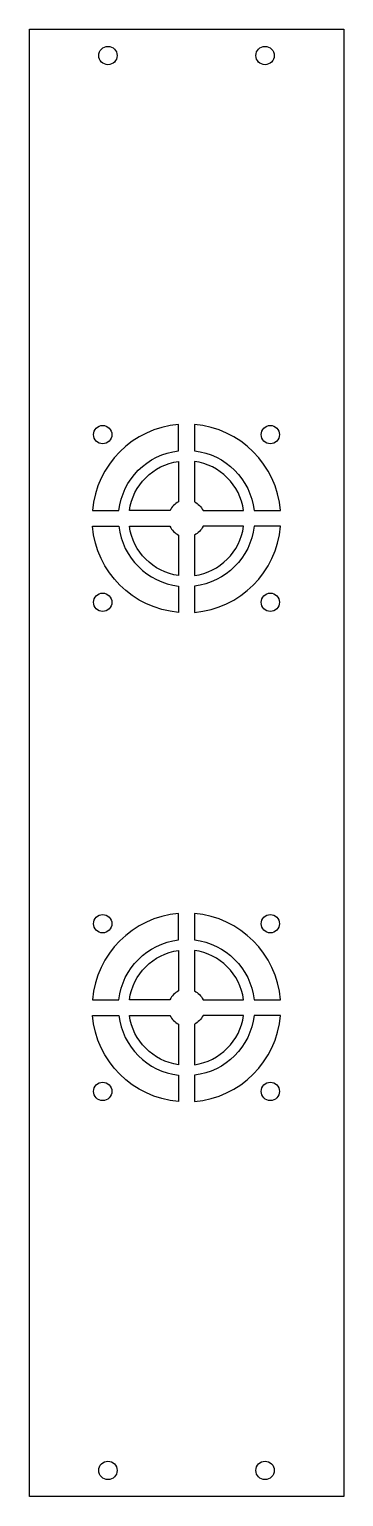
# Model space of a CAD drawing. Header units: millimetres. Extents: x -95 to -35, y -127 to 153.
import ezdxf

# ---------------------------------------------------------------- set-up
doc = ezdxf.new("R2010")
doc.units = ezdxf.units.MM
doc.layers.get('0').update_dxf_attribs({"linetype": 'CONTINUOUS'})

msp = doc.modelspace()

# ---------------------------------------------------------------- linework, layer by layer
msp.add_lwpolyline([(-94.69, 153.14), (-34.69, 153.14), (-34.69, -126.86), (-94.69, -126.86)], close=True)
for points in [[(-82.63, 61.3), (-77.61, 61.3, -0.347984), (-66.19, 72.72), (-66.19, 77.74, 0.366144)], [(-51.78, 61.3), (-46.75, 61.3, 0.366144), (-63.19, 77.74), (-63.19, 72.72, -0.347984)], [(-75.59, 61.3, -0.336173), (-66.19, 70.7), (-66.19, 62.97, 0.172937), (-67.85, 61.3)], [(-61.53, 61.3), (-53.79, 61.3, 0.336173), (-63.19, 70.7), (-63.19, 62.97, -0.172937)], [(-66.19, 41.87, -0.366144), (-82.63, 58.3), (-77.61, 58.3, 0.347984), (-66.19, 46.89)], [(-66.19, 48.91, -0.336173), (-75.59, 58.3), (-67.85, 58.3, 0.172937), (-66.19, 56.64)], [(-63.19, 56.64), (-63.19, 48.91, 0.336173), (-53.79, 58.3), (-61.53, 58.3, -0.172937)], [(-63.19, 46.89), (-63.19, 41.87, 0.366144), (-46.75, 58.3), (-51.78, 58.3, -0.347984)], [(-82.63, -32.03), (-77.61, -32.03, -0.347984), (-66.19, -20.62), (-66.19, -15.59, 0.366144)], [(-51.78, -32.03), (-46.75, -32.03, 0.366144), (-63.19, -15.59), (-63.19, -20.62, -0.347984)], [(-75.59, -32.03, -0.336173), (-66.19, -22.63), (-66.19, -30.37, 0.172937), (-67.85, -32.03)], [(-61.53, -32.03), (-53.79, -32.03, 0.336173), (-63.19, -22.63), (-63.19, -30.37, -0.172937)], [(-66.19, -51.47, -0.366144), (-82.63, -35.03), (-77.61, -35.03, 0.347984), (-66.19, -46.44)], [(-66.19, -44.43, -0.336173), (-75.59, -35.03), (-67.85, -35.03, 0.172937), (-66.19, -36.69)], [(-63.19, -46.44), (-63.19, -51.47, 0.366144), (-46.75, -35.03), (-51.78, -35.03, -0.347984)], [(-63.19, -36.69), (-63.19, -44.43, 0.336173), (-53.79, -35.03), (-61.53, -35.03, -0.172937)]]:
    msp.add_lwpolyline(points, format="xyb", close=True)
for centre in [(-79.69, 148.14), (-49.69, 148.14), (-80.69, 75.8), (-48.69, 75.8), (-80.69, 43.8), (-48.69, 43.8), (-80.69, -17.53), (-48.69, -17.53), (-80.69, -49.53), (-48.69, -49.53), (-79.69, -121.86), (-49.69, -121.86)]:
    msp.add_circle(centre, 1.75)

doc.saveas('drawing.dxf')
